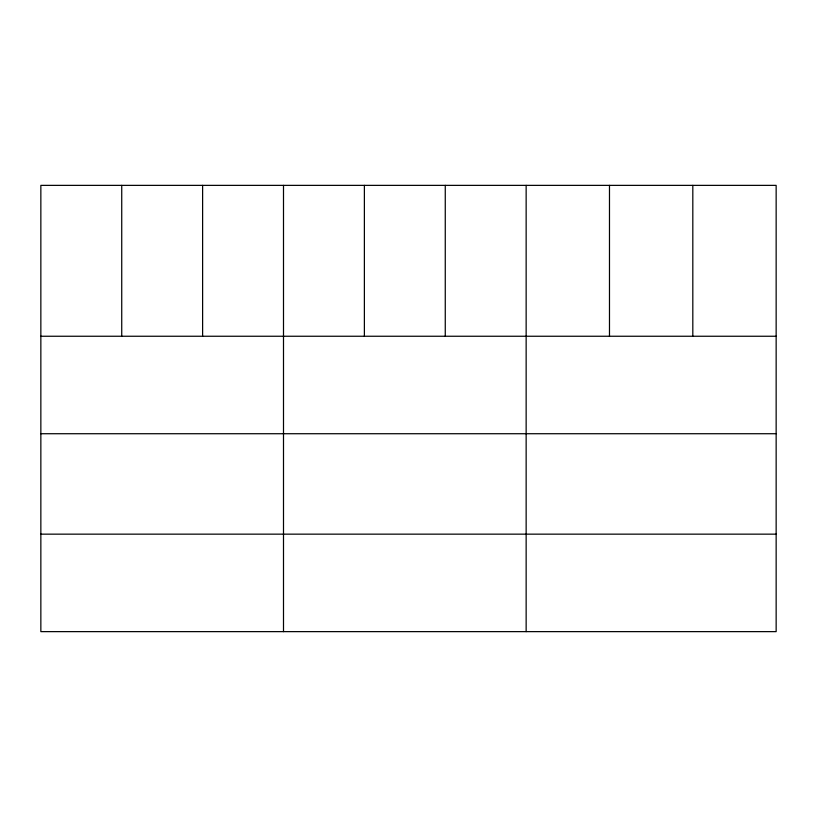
<?xml version="1.0" encoding="UTF-8"?>
<svg xmlns="http://www.w3.org/2000/svg" width="817" height="817" viewBox="0 0 817 817"><rect width="100%" height="100%" fill="white"/><g stroke="black" fill="none" stroke-linecap="round" stroke-linejoin="round"><path stroke-width="1.23" d="M776.15 433.725L776.15 185.367L40.85 185.367L40.85 631.633L776.15 631.633L776.15 433.725L40.85 433.725M40.85 336.247L776.15 336.247M40.85 534.155L776.15 534.155M692.816 185.367L692.816 336.247M609.482 185.367L609.482 336.247M526.148 185.367L526.148 631.633M445.265 185.367L445.265 336.247M364.382 185.367L364.382 336.247M283.499 185.367L283.499 631.633M202.616 185.367L202.616 336.247M121.733 185.367L121.733 336.247"/></g></svg>
